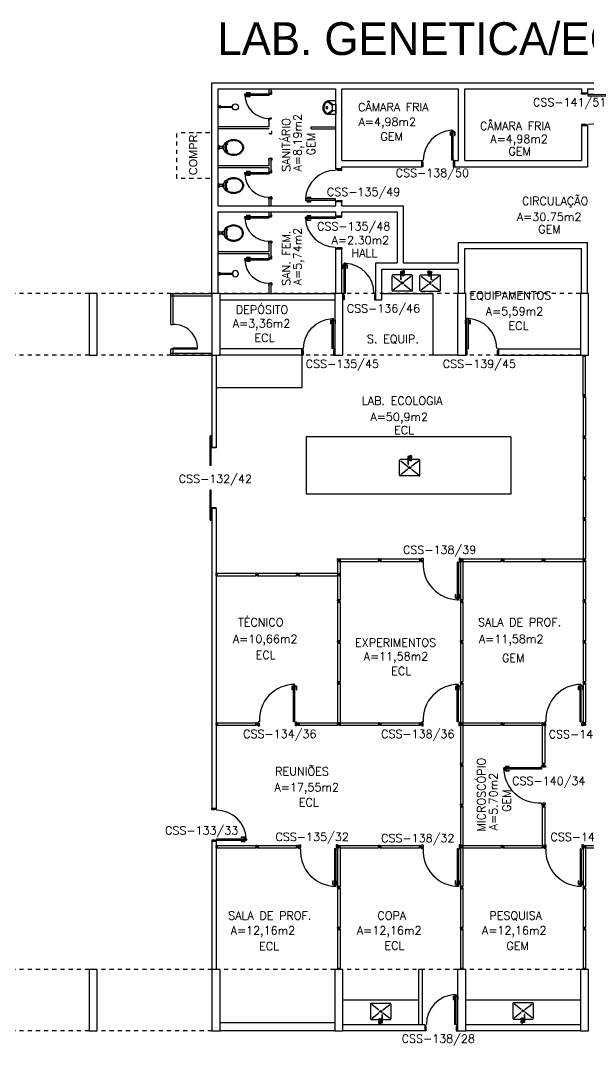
# Model space of a CAD drawing. Extents: x -248 to -11, y 347 to 447.
# Drawn here: x -106.94 to -93.07, y 388.71 to 413.75 of the extents above; entities that cross this region are included whole.
import ezdxf
from ezdxf.enums import TextEntityAlignment as Align

# ---------------------------------------------------------------- set-up
doc = ezdxf.new("R2010")
doc.units = 0
doc.header["$LTSCALE"] = 0.02
doc.header["$MEASUREMENT"] = 0
doc.linetypes.add('HIDDEN2', pattern=[0.1875, 0.125, -0.0625])
doc.layers.get('0').update_dxf_attribs({"linetype": 'CONTINUOUS'})
for name, color, linetype in [('ALV', 2, 'CONTINUOUS'), ('AREA', 2, 'CONTINUOUS'), ('BANC', 2, 'CONTINUOUS'), ('DIV', 2, 'CONTINUOUS'), ('EQUIP', 1, 'CONTINUOUS'), ('ESQ', 1, 'CONTINUOUS'), ('ESTR', 3, 'CONTINUOUS'), ('JANELA', 1, 'CONTINUOUS'), ('MARCO', 2, 'CONTINUOUS'), ('MAÇANETA', 1, 'CONTINUOUS'), ('PORTA', 2, 'CONTINUOUS'), ('PROJ', 1, 'HIDDEN2'), ('TEXT_CENTRO_CUSTO', 1, 'CONTINUOUS'), ('TEXTO', 2, 'CONTINUOUS'), ('TEXTO-ENDEREÇO', 2, 'CONTINUOUS'), ('USO', 2, 'CONTINUOUS')]:
    doc.layers.add(name, color=color, linetype=linetype)
doc.styles.add('UNB-100', font='simplex.shx', dxfattribs={"height": 0.2})
doc.styles.add('UNB-100-1', font='simplex.shx', dxfattribs={"height": 0.2})

# ---------------------------------------------------------------- blocks, each defined once
blk = doc.blocks.new('PDV2E-SSS')
at = {"layer": 'DIV'}
for p, q in [((0.034, 0.925), (0.034, 0.835)), ((0.034, 0.925), (0.074, 0.925)), ((0.044, 0.835), (0.034, 0.835)), ((0.044, 0.915), (0.044, 0.835)), ((0.044, 0.915), (0.074, 0.915)), ((0.076, 0.05), (0.076, 0.965)), ((0.106, 0.965), (0.076, 0.965)), ((0.106, 0.05), (0.106, 0.965)), ((0.148, 0.925), (0.108, 0.925)), ((0.138, 0.915), (0.108, 0.915)), ((0.138, 0.915), (0.138, 0.835)), ((0.138, 0.835), (0.148, 0.835)), ((0.148, 0.925), (0.148, 0.835)), ((0.031, 0.05), (0.031, -0.05)), ((0.051, 0.05), (0.031, 0.05)), ((0.051, 0.02), (0.051, 0.05)), ((0.051, 0.02), (0.061, 0.02)), ((0.061, -0.05), (0.061, 0.02)), ((0.076, 0.05), (0.106, 0.05)), ((0.95, 0.02), (0.94, 0.02)), ((0.94, -0.05), (0.94, 0.02)), ((0.95, 0.02), (0.95, 0.05)), ((0.95, 0.05), (0.97, 0.05)), ((0.97, 0.05), (0.97, 0.035)), ((0.97, 0.035), (0.97, -0.035)), ((0.031, -0.05), (0.061, -0.05)), ((0.97, -0.05), (0.94, -0.05)), ((0.97, -0.035), (0.97, -0.05))]:
    blk.add_line(p, q, dxfattribs=at)
at = {"layer": 'DIV', "color": 1}
blk.add_arc((0.076, 0.1), 0.865, 356.6786, 90, dxfattribs=at)
blk = doc.blocks.new('PILAR-SSS')
for points in [[(0.003, -26.452), (0.003, -27.952), (0.203, -27.952), (0.203, -26.452)], [(0.003, -42.962), (0.003, -44.462), (0.203, -44.462), (0.203, -42.962)]]:
    blk.add_lwpolyline(points, close=True)
blk = doc.blocks.new('DIVMT-SSS')
for p, q in [((-0.03, 0.008), (-0.03, 0.03)), ((-0.006, 0.03), (-0.03, 0.03)), ((-0.03, 0.008), (-0.02, 0.008)), ((-0.02, -0.008), (-0.02, 0.008)), ((-0.006, 0.02), (-0.006, 0.03)), ((0.006, 0.02), (-0.006, 0.02)), ((-0.005, 0), (0.005, 0)), ((0.005, 0), (-0.005, 0)), ((0, 0.005), (0, -0.005)), ((0, -0.005), (0, 0.005)), ((0.006, 0.03), (0.03, 0.03)), ((0.006, 0.02), (0.006, 0.03)), ((0.03, 0.008), (0.02, 0.008)), ((0.02, -0.008), (0.02, 0.008)), ((0.03, 0.008), (0.03, 0.03)), ((-0.03, -0.008), (-0.03, -0.03)), ((-0.03, -0.008), (-0.02, -0.008)), ((-0.03, -0.03), (-0.03, -0.97)), ((-0.03, -0.03), (-0.009, -0.03)), ((0.03, -0.03), (-0.03, -0.03)), ((-0.03, -0.03), (-0.006, -0.03)), ((-0.009, -0.03), (-0.027, -0.03)), ((-0.006, -0.02), (-0.006, -0.03)), ((-0.006, -0.02), (0.006, -0.02)), ((-0.006, -0.02), (-0.006, -0.03)), ((0.006, -0.02), (-0.006, -0.02)), ((0.005, -0.03), (-0.005, -0.03)), ((0.006, -0.02), (0.006, -0.03)), ((0.006, -0.02), (0.006, -0.03)), ((0.03, -0.03), (0.006, -0.03)), ((0.03, -0.008), (0.02, -0.008)), ((0.03, -0.008), (0.03, -0.03)), ((0.03, -0.03), (0.03, -0.97)), ((0.03, -0.97), (-0.03, -0.97)), ((-0.006, -0.98), (-0.006, -0.97)), ((-0.006, -0.98), (0.006, -0.98)), ((0.006, -1.001), (-0.006, -1.001)), ((0.005, -0.97), (-0.005, -0.97)), ((0, -0.994), (0, -1.007)), ((0.006, -0.98), (0.006, -0.97)), ((0, -1.02), (0, -1.021))]:
    blk.add_line(p, q)
blk = doc.blocks.new('DIV-SSS')
for p, q in [((-0.005, 0), (0.005, 0)), ((0, 0.005), (0, -0.005)), ((-0.03, -0.03), (-0.03, -0.97)), ((0.03, -0.03), (-0.03, -0.03)), ((-0.03, -0.03), (-0.009, -0.03)), ((-0.009, -0.03), (-0.027, -0.03)), ((-0.006, -0.02), (0.006, -0.02)), ((-0.006, -0.02), (-0.006, -0.03)), ((-0.005, -0.022), (0.005, -0.022)), ((-0.005, -0.022), (-0.005, -0.029)), ((0.005, -0.029), (-0.005, -0.029)), ((0.005, -0.03), (-0.005, -0.03)), ((0.005, -0.022), (0.005, -0.029)), ((0.006, -0.02), (0.006, -0.03)), ((0.03, -0.03), (0.03, -0.97)), ((0.03, -0.97), (-0.03, -0.97)), ((0.007, -0.999), (-0.007, -0.999)), ((-0.006, -0.98), (-0.006, -0.97)), ((-0.006, -0.98), (0.006, -0.98)), ((0.005, -0.97), (-0.005, -0.97)), ((0, -0.991), (0, -1.006)), ((0.006, -0.98), (0.006, -0.97))]:
    blk.add_line(p, q)
blk = doc.blocks.new('PD80-SSS')
at = {"color": 1}
for p, q in [((-0.777, 0.01), (-0.777, -0.03)), ((-0.777, 0.01), (-0.687, 0.01)), ((-0.687, 0), (-0.687, 0.01)), ((-0.777, -0.105), (-0.777, -0.065)), ((-0.777, -0.105), (-0.687, -0.105)), ((-0.767, 0), (-0.767, -0.03)), ((-0.767, 0), (-0.687, 0)), ((-0.767, -0.095), (-0.767, -0.065)), ((-0.767, -0.095), (-0.687, -0.095)), ((-0.687, -0.095), (-0.687, -0.105))]:
    blk.add_line(p, q, dxfattribs=at)
at = {"color": 2}
for p, q in [((-0.075, 0), (0.075, 0)), ((0.075, -0.03), (0.075, 0)), ((-0.817, -0.065), (-0.817, -0.03)), ((-0.085, -0.03), (-0.817, -0.03)), ((-0.085, -0.065), (-0.817, -0.065)), ((-0.085, -0.03), (-0.085, -0.065)), ((-0.075, 0), (-0.075, -0.02)), ((-0.075, -0.02), (-0.04, -0.02)), ((-0.04, -0.03), (-0.04, -0.02)), ((-0.04, -0.03), (0.075, -0.03)), ((-0.075, -0.781), (-0.04, -0.781)), ((-0.075, -0.801), (-0.075, -0.781)), ((-0.075, -0.801), (0.075, -0.801)), ((-0.075, -0.802), (0.075, -0.802)), ((-0.04, -0.771), (0.075, -0.771)), ((-0.04, -0.771), (-0.04, -0.781)), ((0.075, -0.771), (0.075, -0.801))]:
    blk.add_line(p, q, dxfattribs=at)
at = {"color": 1}
blk.add_arc((-0.085, -0.03), 0.731, 182.6571, 270, dxfattribs=at)
blk = doc.blocks.new('INOXA1-P-SSS')
for p, q in [((0.043, 0.008), (0.043, -0.022)), ((0.062, 0.04), (0.071, 0.04)), ((0.131, 0.048), (0.076, 0.043)), ((0.131, -0.002), (0.076, 0.003)), ((0.12, 0.23), (0.12, 0.047)), ((0.22, 0.25), (0.14, 0.25)), ((0.15, 0.22), (0.287, 0.043)), ((0.5, 0.25), (0.22, 0.25)), ((0.353, 0.043), (0.49, 0.22)), ((0.52, 0.23), (0.52, -0.23)), ((0.22, -0.027), (0.054, -0.027)), ((0.22, -0.037), (0.054, -0.037)), ((0.063, -0.003), (0.063, -0.021)), ((0.12, -0.001), (0.12, -0.027)), ((0.12, -0.037), (0.12, -0.23)), ((0.22, -0.25), (0.14, -0.25)), ((0.15, -0.22), (0.287, -0.043)), ((0.231, -0.027), (0.22, -0.027)), ((0.231, -0.037), (0.22, -0.037)), ((0.5, -0.25), (0.22, -0.25)), ((0.353, -0.043), (0.49, -0.22))]:
    blk.add_line(p, q)
blk.add_lwpolyline([(0.076, 0.003), (0.072, 0.004), (0.069, 0.009), (0.067, 0.015), (0.066, 0.023), (0.067, 0.031), (0.069, 0.037), (0.072, 0.042), (0.076, 0.043)])
blk.add_lwpolyline([(0.131, 0.048), (0.137, 0.046), (0.143, 0.041), (0.147, 0.033), (0.148, 0.023), (0.147, 0.013), (0.143, 0.006), (0.137, 0), (0.131, -0.002), (0.125, 0), (0.119, 0.006), (0.115, 0.013), (0.114, 0.023), (0.115, 0.033), (0.119, 0.041), (0.125, 0.046)], close=True)
for radius in [0.0266, 0.0163]:
    blk.add_circle((0.32, 0), radius)
for centre, radius, start, end in [((0.054, 0.023), 0.0349, 36.1705, 252.2568), ((0.054, 0.023), 0.0189, 62.7367, 235.7375), ((0.073, -0.003), 0.01, 102.8285, 180), ((0.054, 0.023), 0.0349, 285.5373, 323.9987), ((0.14, 0.23), 0.02, 90, 180), ((0.5, 0.23), 0.02, 360, 90), ((0.054, -0.032), 0.0145, 20.161, 339.839), ((0.054, -0.032), 0.005, 90.0037, 269.9963), ((0.14, -0.23), 0.02, 180, 270), ((0.231, -0.032), 0.00738, 222.6559, 137.3441), ((0.231, -0.032), 0.005, 269.9935, 90.0065), ((0.5, -0.23), 0.02, 270, 360)]:
    blk.add_arc(centre, radius, start, end)
blk = doc.blocks.new('MTINI-SSS')
for p, q in [((-0.03, 0.008), (-0.03, 0.028)), ((-0.03, 0.028), (-0.008, 0.028)), ((-0.03, 0.008), (-0.02, 0.008)), ((-0.02, 0), (-0.02, 0.008)), ((-0.001, 0), (-0.02, 0)), ((-0.008, 0.019), (-0.008, 0.028)), ((0.008, 0.019), (-0.008, 0.019)), ((0.005, 0), (-0.005, 0)), ((0.02, 0), (-0.001, 0)), ((0, -0.005), (0, 0.005)), ((0.008, 0.019), (0.008, 0.028)), ((0.03, 0.028), (0.008, 0.028)), ((0.03, 0.008), (0.02, 0.008)), ((0.02, 0), (0.02, 0.008)), ((0.03, 0.008), (0.03, 0.028))]:
    blk.add_line(p, q)
blk = doc.blocks.new('MTT-SSS')
for p, q in [((-0.008, 0.03), (-0.03, 0.03)), ((-0.03, 0.03), (-0.03, 0.006)), ((-0.0185, 0.006), (-0.03, 0.006)), ((-0.0185, -0.006), (-0.0185, 0.006)), ((-0.008, 0.03), (-0.008, 0.02)), ((-0.008, 0.02), (0.008, 0.02)), ((-0.0051, 0), (0.0051, 0)), ((0, -0.0051), (0, 0.0051)), ((0.008, 0.03), (0.03, 0.03)), ((0.008, 0.03), (0.008, 0.02)), ((0.0205, -0.006), (0.0205, 0.006)), ((0.0205, 0.006), (0.03, 0.006)), ((0.03, 0.006), (0.03, 0.03)), ((-0.03, -0.03), (-0.03, -0.006)), ((-0.0185, -0.006), (-0.03, -0.006)), ((-0.008, -0.03), (-0.03, -0.03)), ((-0.008, -0.02), (0.008, -0.02)), ((-0.008, -0.03), (-0.008, -0.02)), ((0.008, -0.03), (0.008, -0.02)), ((0.008, -0.03), (0.03, -0.03)), ((0.0205, -0.006), (0.03, -0.006)), ((0.03, -0.006), (0.03, -0.03))]:
    blk.add_line(p, q)
blk = doc.blocks.new('PE80-SSS')
for p, q in [((0.075, 0), (-0.075, 0)), ((-0.075, -0.03), (-0.075, 0)), ((0.075, 0), (0.075, -0.02)), ((0.777, 0.01), (0.687, 0.01)), ((0.687, 0), (0.687, 0.01)), ((0.777, 0.01), (0.777, -0.03)), ((0.04, -0.03), (-0.075, -0.03)), ((0.075, -0.02), (0.04, -0.02)), ((0.04, -0.03), (0.04, -0.02)), ((0.085, -0.03), (0.817, -0.03)), ((0.085, -0.03), (0.085, -0.065)), ((0.085, -0.065), (0.817, -0.065)), ((0.767, 0), (0.687, 0)), ((0.767, -0.095), (0.687, -0.095)), ((0.687, -0.095), (0.687, -0.105)), ((0.777, -0.105), (0.687, -0.105)), ((0.767, 0), (0.767, -0.03)), ((0.767, -0.095), (0.767, -0.065)), ((0.777, -0.105), (0.777, -0.065)), ((0.817, -0.065), (0.817, -0.03)), ((0.04, -0.771), (-0.075, -0.771)), ((-0.075, -0.771), (-0.075, -0.801)), ((0.075, -0.801), (-0.075, -0.801)), ((0.075, -0.802), (-0.075, -0.802)), ((0.04, -0.771), (0.04, -0.781)), ((0.075, -0.781), (0.04, -0.781)), ((0.075, -0.801), (0.075, -0.781))]:
    blk.add_line(p, q)
blk.add_arc((0.085, -0.03), 0.731, 270, 357.3429)
blk = doc.blocks.new('DIVINI-SSS')
for p, q in [((-0.02, 0), (-0.02, -0.008)), ((-0.02, 0), (0.001, 0)), ((-0.005, 0), (0.005, 0)), ((0, 0.005), (0, -0.005)), ((0.001, 0), (0.02, 0)), ((-0.03, -0.008), (-0.02, -0.008)), ((-0.03, -0.008), (-0.03, -0.028)), ((-0.03, -0.028), (-0.008, -0.028)), ((-0.03, -0.03), (0.03, -0.03)), ((-0.03, -0.975), (-0.03, -0.03)), ((-0.009, -0.03), (-0.027, -0.03)), ((-0.008, -0.019), (0.008, -0.019)), ((-0.008, -0.019), (-0.008, -0.028)), ((-0.006, -0.021), (-0.006, -0.03)), ((0.006, -0.021), (-0.006, -0.021)), ((-0.006, -0.023), (-0.006, -0.027)), ((-0.004, -0.021), (0.004, -0.021)), ((0.006, -0.021), (0.006, -0.03)), ((0.006, -0.023), (0.006, -0.027)), ((0.008, -0.019), (0.008, -0.028)), ((0.03, -0.028), (0.008, -0.028)), ((0.009, -0.03), (0.027, -0.03)), ((0.02, 0), (0.02, -0.008)), ((0.03, -0.008), (0.02, -0.008)), ((0.03, -0.008), (0.03, -0.028)), ((0.03, -0.975), (0.03, -0.03)), ((-0.03, -0.975), (0.03, -0.975)), ((-0.009, -0.975), (-0.027, -0.975)), ((-0.006, -0.985), (-0.006, -0.975)), ((0.006, -0.985), (-0.006, -0.985)), ((0, -0.985), (0, -0.988)), ((0.006, -0.985), (0.006, -0.975)), ((0.03, -0.975), (0.009, -0.975)), ((0.009, -0.975), (0.027, -0.975)), ((0.006, -1.01), (-0.006, -1.01)), ((0, -1.003), (0, -1.018))]:
    blk.add_line(p, q)
blk = doc.blocks.new('PDV2D-SSS')
for p, q in [((-0.148, 0.925), (-0.108, 0.925)), ((-0.148, 0.925), (-0.148, 0.835)), ((-0.138, 0.835), (-0.148, 0.835)), ((-0.138, 0.915), (-0.108, 0.915)), ((-0.138, 0.915), (-0.138, 0.835)), ((-0.106, 0.965), (-0.076, 0.965)), ((-0.106, 0.05), (-0.106, 0.965)), ((-0.076, 0.05), (-0.076, 0.965)), ((-0.034, 0.925), (-0.074, 0.925)), ((-0.044, 0.915), (-0.074, 0.915)), ((-0.044, 0.915), (-0.044, 0.835)), ((-0.044, 0.835), (-0.034, 0.835)), ((-0.034, 0.925), (-0.034, 0.835)), ((-0.95, 0.05), (-0.97, 0.05)), ((-0.97, 0.05), (-0.97, 0.035)), ((-0.97, 0.035), (-0.97, -0.035)), ((-0.95, 0.02), (-0.95, 0.05)), ((-0.95, 0.02), (-0.94, 0.02)), ((-0.94, -0.05), (-0.94, 0.02)), ((-0.076, 0.05), (-0.106, 0.05)), ((-0.051, 0.02), (-0.061, 0.02)), ((-0.061, -0.05), (-0.061, 0.02)), ((-0.051, 0.05), (-0.031, 0.05)), ((-0.051, 0.02), (-0.051, 0.05)), ((-0.031, 0.05), (-0.031, -0.05)), ((-0.97, -0.035), (-0.97, -0.05)), ((-0.97, -0.05), (-0.94, -0.05)), ((-0.031, -0.05), (-0.061, -0.05))]:
    blk.add_line(p, q)
at = {"color": 1}
blk.add_arc((-0.076, 0.1), 0.865, 90, 183.3214, dxfattribs=at)
blk = doc.blocks.new('DOOR60-SSS')
at = {"layer": 'MAÇANETA'}
for p, q in [((-0.015, -0.465), (-0.01, -0.465)), ((-0.015, -0.555), (-0.015, -0.465)), ((-0.01, -0.555), (-0.01, -0.465)), ((0.08, -0.465), (0.075, -0.465)), ((0.075, -0.555), (0.075, -0.465)), ((0.08, -0.555), (0.08, -0.465)), ((-0.015, -0.555), (0.012, -0.555)), ((-0.01, -0.535), (0.012, -0.535)), ((0.012, -0.563), (0.012, -0.528)), ((0.012, -0.528), (0.015, -0.528)), ((0.012, -0.563), (0.015, -0.563)), ((0.053, -0.528), (0.05, -0.528)), ((0.053, -0.563), (0.05, -0.563)), ((0.053, -0.563), (0.053, -0.528)), ((0.075, -0.535), (0.053, -0.535)), ((0.08, -0.555), (0.053, -0.555))]:
    blk.add_line(p, q, dxfattribs=at)
at = {"layer": 'PORTA'}
for p, q in [((0.015, -0.6), (0.015, 0)), ((0.015, 0), (0.05, 0)), ((0.05, -0.6), (0.05, 0)), ((0.05, -0.6), (0.015, -0.6))]:
    blk.add_line(p, q, dxfattribs=at)
at = {"layer": 'PORTA', "color": 1}
blk.add_arc((0.02, 0), 0.6, 272.866, 0, dxfattribs=at)
blk = doc.blocks.new('VDC-P-SSS')
for p, q in [((-0.127, 0.192), (0.127, 0.192)), ((-0.109, 0.202), (0.109, 0.202)), ((-0.068, 0.152), (0.068, 0.152)), ((-0.05, 0.152), (-0.03, 0.11)), ((-0.05, 0.015), (-0.05, 0)), ((-0.05, 0), (0.05, 0)), ((0.045, 0.02), (-0.045, 0.02)), ((-0.04, 0.025), (-0.04, 0.02)), ((0.035, 0.03), (-0.035, 0.03)), ((-0.03, 0.152), (-0.03, 0.11)), ((0.03, 0.11), (-0.03, 0.11)), ((0.03, 0.1), (-0.03, 0.1)), ((-0.025, 0.1), (-0.025, 0.03)), ((0.025, 0.1), (0.025, 0.03)), ((0.03, 0.152), (0.03, 0.11)), ((0.05, 0.152), (0.03, 0.11)), ((0.04, 0.025), (0.04, 0.02)), ((0.05, 0.015), (0.05, 0))]:
    blk.add_line(p, q)
for points in [[(0.16, 0.244, 0.050424), (0.18, 0.288, 0.082137), (0.195, 0.381, 0.082137), (0.18, 0.474, 0.090148), (0.138, 0.549, 0.104406), (0.073, 0.601, 0.117345), (0, 0.619, 0.117345), (-0.073, 0.601, 0.104406), (-0.138, 0.549, 0.090148), (-0.18, 0.474, 0.082137), (-0.195, 0.381, 0.082137)], [(0.142, 0.254, 0.050424), (0.161, 0.295, 0.082137), (0.175, 0.381, 0.082137), (0.161, 0.468, 0.090148), (0.122, 0.536, 0.104406), (0.064, 0.583, 0.117345), (0, 0.599, 0.117345), (-0.064, 0.583, 0.104406), (-0.122, 0.536, 0.090148), (-0.161, 0.468, 0.082137), (-0.175, 0.381, 0.082137)], [(-0.195, 0.381, 0.082137), (-0.18, 0.288, 0.050424), (-0.16, 0.244, 0.104406)], [(-0.175, 0.381, 0.082137), (-0.161, 0.295, 0.050424), (-0.142, 0.254, 0.050424)]]:
    blk.add_lwpolyline(points, format="xyb")
for centre in [(-0.083, 0.226), (0.083, 0.226)]:
    blk.add_circle(centre, 0.0101)
for centre, radius, start, end in [((0.08, 0.36), 0.246, 205.6863, 219.7706), ((-0.08, 0.36), 0.246, 320.2294, 334.3137), ((0.08, 0.36), 0.266, 205.6863, 226.7558), ((-0.068, 0.202), 0.05, 226.7558, 270), ((-0.045, 0.015), 0.005, 90, 180), ((-0.035, 0.025), 0.005, 90, 180), ((-0.03, 0.105), 0.005, 90, 270), ((0.03, 0.105), 0.005, 270, 90), ((0.035, 0.025), 0.005, 0, 90), ((0.045, 0.015), 0.005, 360, 90), ((0.068, 0.202), 0.05, 270, 313.2442), ((-0.08, 0.36), 0.266, 313.2442, 334.3137)]:
    blk.add_arc(centre, radius, start, end)
blk = doc.blocks.new('CHUV-P-SSS')
for p, q in [((-0.06, 0.01), (-0.351, 0.01)), ((-0.06, -0.02), (-0.06, 0.02)), ((-0.02, 0.015), (-0.06, 0.015)), ((-0.02, 0.005), (-0.06, 0.005)), ((-0.055, 0.025), (0, 0.025)), ((-0.02, 0.025), (-0.02, -0.025)), ((0, 0.025), (0, -0.025)), ((-0.06, -0.01), (-0.351, -0.01)), ((-0.02, -0.005), (-0.06, -0.005)), ((-0.02, -0.015), (-0.06, -0.015)), ((-0.02, -0.025), (-0.055, -0.025)), ((0, -0.025), (-0.02, -0.025))]:
    blk.add_line(p, q)
blk.add_circle((-0.425, 0), 0.075)
for centre, start, end in [((-0.055, 0.02), 90, 180), ((-0.055, -0.02), 180, 270)]:
    blk.add_arc(centre, 0.005, start, end)
blk = doc.blocks.new('COMP-SSS')
at = {"layer": 'PROJ'}
for p, q in [((0.804, 1.112), (0, 1.112)), ((0, 0), (0, 1.112)), ((0.805, 0), (0, 0))]:
    blk.add_line(p, q, dxfattribs=at)
at = {"layer": 'USO'}
blk.add_text('COMPR.', height=0.2, rotation=90, dxfattribs=at).set_placement((0.501, 0.077))
blk = doc.blocks.new('MICTR-P-SSS')
for p, q in [((0, 0.08), (0, 0.155)), ((0, 0.08), (0, -0.08)), ((0.081, 0.08), (0, 0.08)), ((0.01, 0.165), (0.205, 0.165)), ((0.168, 0.129), (0.08, 0.046)), ((0.08, -0.076), (0.08, 0.076)), ((0.151, 0.147), (0.083, 0.083)), ((0, -0.08), (0, -0.155)), ((0, -0.08), (0.081, -0.08)), ((0.01, -0.165), (0.205, -0.165)), ((0.168, -0.129), (0.08, -0.046)), ((0.151, -0.147), (0.083, -0.083))]:
    blk.add_line(p, q)
for radius in [0.025, 0.015]:
    blk.add_circle((0.22, 0), radius)
for centre, radius, start, end in [((0.01, 0.155), 0.01, 90, 180), ((0.09, 0.076), 0.01, 133.3634, 180), ((0.197, 0.098), 0.0675, 49.5319, 133.3634), ((0.197, 0.098), 0.0425, 49.5319, 133.3634), ((0.114, 0), 0.171, 357.4005, 49.5319), ((0.114, 0), 0.196, 358.2793, 49.5319), ((0.01, -0.155), 0.01, 180, 270), ((0.09, -0.076), 0.01, 180, 226.6366), ((0.197, -0.098), 0.0675, 226.6366, 310.4681), ((0.197, -0.098), 0.0425, 226.6366, 310.4681), ((0.114, 0), 0.171, 310.4681, 357.3509), ((0.114, 0), 0.196, 310.4681, 357.7012)]:
    blk.add_arc(centre, radius, start, end)

msp = doc.modelspace()

# ---------------------------------------------------------------- linework, layer by layer
at = {"color": 1}
msp.add_arc((-103.201, 405.742), 0.585, 358.5312, 91.4688, dxfattribs=at)
at = {"layer": 'ALV'}
for p, q in [((-102.266, 412.226), (-92.27, 412.226)), ((-102.266, 407.077), (-102.266, 412.226)), ((-102.116, 409.226), (-102.116, 412.076)), ((-102.116, 412.076), (-99.241, 412.076)), ((-99.241, 410.128), (-99.241, 412.076)), ((-99.091, 412.076), (-96.241, 412.076)), ((-99.091, 410.327), (-99.091, 412.076)), ((-96.241, 410.327), (-96.241, 412.076)), ((-96.091, 412.076), (-93.241, 412.076)), ((-96.091, 410.327), (-96.091, 412.076)), ((-93.241, 412.076), (-93.241, 411.976)), ((-93.091, 411.976), (-93.241, 411.976)), ((-93.091, 412.076), (-93.091, 411.976)), ((-93.091, 412.076), (-92.269, 412.076)), ((-93.091, 411.175), (-93.241, 411.175)), ((-93.241, 411.175), (-93.241, 410.327)), ((-93.091, 411.175), (-93.091, 410.177)), ((-99.091, 410.128), (-99.241, 410.128)), ((-99.091, 410.327), (-97.143, 410.327)), ((-99.091, 410.177), (-97.143, 410.177)), ((-99.091, 410.128), (-99.091, 410.177)), ((-97.143, 410.327), (-97.143, 410.177)), ((-96.341, 410.327), (-96.241, 410.327)), ((-96.341, 410.327), (-96.341, 410.177)), ((-96.341, 410.177), (-93.091, 410.177)), ((-96.341, 410.177), (-96.241, 410.177)), ((-96.091, 410.327), (-93.241, 410.327)), ((-102.116, 409.226), (-99.241, 409.226)), ((-99.091, 409.326), (-99.241, 409.326)), ((-99.241, 409.226), (-99.241, 409.326)), ((-99.091, 409.226), (-99.091, 409.326)), ((-99.091, 409.226), (-97.591, 409.226)), ((-97.591, 409.226), (-97.591, 407.827)), ((-102.116, 407.077), (-102.116, 409.076)), ((-102.116, 409.076), (-99.241, 409.076)), ((-99.241, 408.976), (-99.241, 409.076)), ((-99.241, 408.976), (-99.091, 408.976)), ((-99.091, 409.076), (-97.741, 409.076)), ((-99.091, 408.976), (-99.091, 409.076)), ((-97.741, 409.076), (-97.741, 407.827)), ((-99.241, 407.077), (-99.241, 408.175)), ((-99.241, 408.175), (-99.091, 408.175)), ((-99.091, 407.077), (-99.091, 408.175)), ((-96.241, 408.327), (-93.091, 408.327)), ((-96.241, 407.827), (-96.241, 408.327)), ((-96.091, 407.077), (-96.091, 408.177)), ((-96.091, 408.177), (-93.241, 408.177)), ((-93.241, 407.077), (-93.241, 408.177)), ((-93.091, 407.077), (-93.091, 408.327)), ((-98.264, 406.927), (-98.264, 407.827)), ((-98.264, 407.827), (-97.741, 407.827)), ((-98.114, 406.927), (-98.114, 407.677)), ((-98.114, 407.677), (-96.241, 407.677)), ((-97.591, 407.827), (-96.241, 407.827)), ((-96.241, 407.077), (-96.241, 407.677)), ((-103.266, 407.077), (-102.266, 407.077)), ((-103.266, 406.327), (-103.266, 407.077)), ((-103.266, 407.027), (-102.266, 407.027)), ((-103.216, 406.327), (-103.216, 407.077)), ((-102.066, 407.077), (-99.241, 407.077)), ((-102.066, 406.927), (-99.266, 406.927)), ((-98.264, 406.927), (-98.264, 407.077)), ((-98.264, 406.927), (-98.114, 406.927)), ((-103.266, 406.327), (-103.216, 406.327)), ((-103.266, 405.577), (-103.266, 405.727)), ((-103.266, 405.727), (-102.616, 405.727)), ((-103.266, 405.627), (-102.266, 405.627)), ((-103.216, 405.577), (-103.216, 405.757)), ((-103.216, 405.757), (-102.616, 405.757)), ((-102.616, 405.727), (-102.616, 405.757)), ((-100.07, 405.727), (-102.066, 405.727)), ((-100.07, 405.577), (-100.07, 405.727)), ((-95.263, 405.727), (-93.266, 405.727)), ((-95.263, 405.577), (-95.263, 405.727)), ((-103.266, 405.577), (-102.266, 405.577)), ((-100.07, 405.577), (-102.066, 405.577)), ((-95.263, 405.577), (-93.266, 405.577)), ((-97.218, 390.567), (-97.218, 389.217)), ((-97.118, 390.567), (-97.218, 390.567)), ((-97.118, 389.217), (-97.118, 390.567)), ((-99.266, 389.267), (-102.066, 389.267)), ((-97.068, 389.217), (-99.066, 389.217)), ((-97.068, 389.217), (-97.068, 389.067)), ((-93.266, 389.217), (-96.066, 389.217)), ((-99.266, 389.067), (-102.066, 389.067)), ((-97.068, 389.067), (-99.066, 389.067)), ((-93.266, 389.067), (-96.066, 389.067))]:
    msp.add_line(p, q, dxfattribs=at)
at = {"layer": 'BANC'}
for p, q in [((-98.114, 407.077), (-96.866, 407.077)), ((-96.866, 407.077), (-96.866, 405.577)), ((-100.07, 405.577), (-100.07, 404.777)), ((-96.266, 405.577), (-96.866, 405.577)), ((-100.07, 404.777), (-102.166, 404.777)), ((-94.966, 403.577), (-99.966, 403.577)), ((-99.966, 403.577), (-99.966, 402.177)), ((-94.966, 403.577), (-94.966, 402.177)), ((-94.966, 402.177), (-99.966, 402.177)), ((-97.218, 389.817), (-99.066, 389.817)), ((-93.266, 389.817), (-96.066, 389.817))]:
    msp.add_line(p, q, dxfattribs=at)
at = {"layer": 'DIV'}
for p, q in [((-100.866, 411.976), (-100.866, 412.076)), ((-100.866, 411.976), (-100.816, 411.976)), ((-100.816, 411.976), (-100.816, 412.076)), ((-100.866, 411.151), (-102.116, 411.151)), ((-100.866, 411.346), (-100.816, 411.346)), ((-100.866, 411.151), (-100.866, 411.346)), ((-99.841, 411.151), (-99.241, 411.151)), ((-99.841, 411.101), (-99.841, 411.151)), ((-100.866, 411.101), (-102.116, 411.101)), ((-99.841, 411.101), (-99.241, 411.101)), ((-100.866, 410.201), (-100.866, 410.371)), ((-100.816, 410.051), (-100.816, 410.371)), ((-100.866, 410.201), (-102.116, 410.201)), ((-100.866, 410.151), (-102.116, 410.151)), ((-100.866, 410.051), (-100.866, 410.151)), ((-100.866, 410.051), (-100.816, 410.051)), ((-100.866, 409.226), (-100.866, 409.421)), ((-100.866, 409.421), (-100.816, 409.421)), ((-100.816, 409.226), (-100.816, 409.421)), ((-100.866, 408.976), (-100.866, 409.076)), ((-100.866, 408.976), (-100.816, 408.976)), ((-100.816, 408.976), (-100.816, 409.076)), ((-100.866, 408.102), (-102.116, 408.102)), ((-100.866, 408.346), (-100.816, 408.346)), ((-100.866, 408.102), (-100.866, 408.346)), ((-100.816, 407.952), (-100.816, 408.346)), ((-100.866, 408.052), (-102.116, 408.052)), ((-100.866, 407.952), (-100.866, 408.052)), ((-100.866, 407.952), (-100.816, 407.952)), ((-100.866, 407.322), (-100.816, 407.322)), ((-100.866, 407.077), (-100.866, 407.322)), ((-100.816, 407.077), (-100.816, 407.322)), ((-102.144, 400.247), (-102.166, 400.247)), ((-102.166, 400.187), (-102.166, 400.247)), ((-102.144, 400.187), (-102.166, 400.187)), ((-102.144, 400.247), (-102.144, 400.237)), ((-102.144, 400.237), (-102.136, 400.237)), ((-102.144, 400.187), (-102.144, 400.197)), ((-102.144, 400.197), (-102.136, 400.197))]:
    msp.add_line(p, q, dxfattribs=at)
at = {"layer": 'ESQ'}
for p, q in [((-102.266, 405.577), (-102.266, 403.327)), ((-102.166, 405.577), (-102.166, 403.327)), ((-102.266, 403.327), (-102.166, 403.327)), ((-102.266, 401.827), (-102.266, 394.498)), ((-102.166, 401.827), (-102.266, 401.827)), ((-102.166, 401.827), (-102.166, 394.478)), ((-102.166, 394.499), (-102.266, 394.499)), ((-102.166, 394.498), (-102.266, 394.498)), ((-102.266, 394.468), (-102.266, 394.498)), ((-102.201, 394.468), (-102.266, 394.468)), ((-102.166, 394.478), (-102.201, 394.478)), ((-102.201, 394.468), (-102.201, 394.478)), ((-102.166, 394.498), (-102.166, 394.478)), ((-102.201, 393.727), (-102.266, 393.727)), ((-102.266, 393.727), (-102.266, 393.697)), ((-102.266, 393.697), (-102.266, 390.567)), ((-102.166, 393.697), (-102.266, 393.697)), ((-102.201, 393.727), (-102.201, 393.717)), ((-102.166, 393.717), (-102.201, 393.717)), ((-102.166, 393.697), (-102.166, 393.717)), ((-102.166, 393.697), (-102.166, 390.567)), ((-102.156, 393.762), (-101.425, 393.762)), ((-102.156, 393.727), (-102.156, 393.762)), ((-102.156, 393.727), (-101.425, 393.727)), ((-101.555, 393.792), (-101.555, 393.802)), ((-101.465, 393.802), (-101.555, 393.802)), ((-101.475, 393.792), (-101.555, 393.792)), ((-101.555, 393.698), (-101.555, 393.688)), ((-101.475, 393.698), (-101.555, 393.698)), ((-101.465, 393.688), (-101.555, 393.688)), ((-101.475, 393.792), (-101.475, 393.762)), ((-101.475, 393.698), (-101.475, 393.727)), ((-101.465, 393.802), (-101.465, 393.762)), ((-101.465, 393.688), (-101.465, 393.727)), ((-101.425, 393.762), (-101.425, 393.727))]:
    msp.add_line(p, q, dxfattribs=at)
msp.add_arc((-102.156, 393.728), 0.731, 2.7159, 90, dxfattribs=at)
at = {"layer": 'JANELA', "color": 2}
for p, q in [((-102.287, 403.607), (-102.307, 403.607)), ((-102.307, 402.877), (-102.307, 403.607)), ((-102.287, 402.877), (-102.287, 403.607)), ((-102.266, 403.307), (-102.266, 403.327)), ((-102.166, 403.307), (-102.266, 403.307)), ((-102.166, 403.327), (-102.166, 403.307)), ((-102.287, 402.877), (-102.307, 402.877)), ((-102.307, 401.547), (-102.307, 402.277)), ((-102.287, 402.277), (-102.307, 402.277)), ((-102.287, 401.547), (-102.287, 402.277)), ((-102.266, 401.847), (-102.266, 401.827)), ((-102.166, 401.847), (-102.266, 401.847)), ((-102.166, 401.827), (-102.166, 401.847)), ((-102.307, 401.547), (-102.287, 401.547))]:
    msp.add_line(p, q, dxfattribs=at)
at = {"layer": 'MARCO'}
for p, q in [((-100.876, 412.021), (-100.876, 411.971)), ((-100.866, 412.021), (-100.876, 412.021)), ((-100.876, 411.971), (-100.866, 411.971)), ((-100.866, 411.976), (-100.866, 411.971)), ((-100.866, 411.971), (-100.866, 411.961)), ((-100.866, 411.961), (-100.831, 411.961)), ((-100.831, 411.961), (-100.831, 411.951)), ((-100.831, 411.951), (-100.816, 411.951)), ((-100.806, 412.011), (-100.816, 412.011)), ((-100.816, 411.976), (-100.816, 411.961)), ((-100.816, 411.961), (-100.806, 411.961)), ((-100.816, 411.951), (-100.816, 411.961)), ((-100.806, 411.961), (-100.806, 412.011)), ((-100.866, 411.361), (-100.831, 411.361)), ((-100.866, 411.351), (-100.866, 411.361)), ((-100.831, 411.371), (-100.816, 411.371)), ((-100.831, 411.361), (-100.831, 411.371)), ((-100.816, 411.371), (-100.816, 411.361)), ((-100.816, 411.361), (-100.806, 411.361)), ((-100.876, 411.351), (-100.866, 411.351)), ((-100.876, 411.301), (-100.876, 411.351)), ((-100.866, 411.301), (-100.876, 411.301)), ((-100.876, 410.996), (-100.866, 410.996)), ((-100.866, 411.001), (-100.866, 410.996)), ((-100.866, 410.996), (-100.866, 410.986)), ((-100.866, 410.986), (-100.831, 410.986)), ((-100.831, 410.986), (-100.831, 410.976)), ((-100.831, 410.976), (-100.816, 410.976)), ((-100.806, 411.036), (-100.816, 411.036)), ((-100.816, 411.001), (-100.816, 410.986)), ((-100.816, 410.986), (-100.806, 410.986)), ((-100.816, 410.976), (-100.816, 410.986)), ((-100.806, 410.986), (-100.806, 411.036)), ((-100.876, 410.376), (-100.866, 410.376)), ((-100.876, 410.326), (-100.876, 410.376)), ((-100.866, 410.386), (-100.831, 410.386)), ((-100.866, 410.376), (-100.866, 410.386)), ((-100.866, 410.371), (-100.866, 410.376)), ((-100.831, 410.396), (-100.816, 410.396)), ((-100.831, 410.386), (-100.831, 410.396)), ((-100.816, 410.396), (-100.816, 410.386)), ((-100.816, 410.371), (-100.816, 410.386)), ((-100.816, 410.386), (-100.806, 410.386)), ((-100.806, 410.386), (-100.806, 410.336)), ((-100.866, 410.326), (-100.876, 410.326)), ((-100.806, 410.336), (-100.816, 410.336)), ((-100.876, 410.096), (-100.876, 410.046)), ((-100.866, 410.096), (-100.876, 410.096)), ((-100.876, 410.046), (-100.866, 410.046)), ((-100.866, 410.051), (-100.866, 410.046)), ((-100.866, 410.046), (-100.866, 410.036)), ((-100.866, 410.036), (-100.831, 410.036)), ((-100.831, 410.036), (-100.831, 410.026)), ((-100.831, 410.026), (-100.816, 410.026)), ((-100.806, 410.086), (-100.816, 410.086)), ((-100.816, 410.051), (-100.816, 410.036)), ((-100.816, 410.036), (-100.806, 410.036)), ((-100.816, 410.026), (-100.816, 410.036)), ((-100.806, 410.036), (-100.806, 410.086)), ((-100.876, 409.426), (-100.866, 409.426)), ((-100.876, 409.376), (-100.876, 409.426)), ((-100.866, 409.376), (-100.876, 409.376)), ((-100.866, 409.436), (-100.831, 409.436)), ((-100.866, 409.426), (-100.866, 409.436)), ((-100.866, 409.421), (-100.866, 409.426)), ((-100.831, 409.446), (-100.816, 409.446)), ((-100.831, 409.436), (-100.831, 409.446)), ((-100.816, 409.446), (-100.816, 409.436)), ((-100.816, 409.421), (-100.816, 409.436)), ((-100.816, 409.436), (-100.806, 409.436)), ((-100.806, 409.386), (-100.816, 409.386)), ((-100.806, 409.436), (-100.806, 409.386)), ((-100.876, 409.021), (-100.876, 408.971)), ((-100.866, 409.021), (-100.876, 409.021)), ((-100.876, 408.971), (-100.866, 408.971)), ((-100.866, 408.976), (-100.866, 408.971)), ((-100.866, 408.971), (-100.866, 408.961)), ((-100.866, 408.961), (-100.831, 408.961)), ((-100.831, 408.961), (-100.831, 408.951)), ((-100.831, 408.951), (-100.816, 408.951)), ((-100.806, 409.011), (-100.816, 409.011)), ((-100.816, 408.976), (-100.816, 408.961)), ((-100.816, 408.961), (-100.806, 408.961)), ((-100.816, 408.951), (-100.816, 408.961)), ((-100.806, 408.961), (-100.806, 409.011)), ((-100.876, 408.351), (-100.866, 408.351)), ((-100.876, 408.301), (-100.876, 408.351)), ((-100.866, 408.361), (-100.831, 408.361)), ((-100.866, 408.351), (-100.866, 408.361)), ((-100.866, 408.346), (-100.866, 408.351)), ((-100.831, 408.371), (-100.816, 408.371)), ((-100.831, 408.361), (-100.831, 408.371)), ((-100.816, 408.371), (-100.816, 408.361)), ((-100.816, 408.346), (-100.816, 408.361)), ((-100.816, 408.361), (-100.806, 408.361)), ((-100.806, 408.361), (-100.806, 408.311)), ((-100.866, 408.301), (-100.876, 408.301)), ((-100.806, 408.311), (-100.816, 408.311)), ((-100.876, 407.997), (-100.876, 407.947)), ((-100.866, 407.997), (-100.876, 407.997)), ((-100.876, 407.947), (-100.866, 407.947)), ((-100.866, 407.952), (-100.866, 407.947)), ((-100.866, 407.947), (-100.866, 407.937)), ((-100.866, 407.937), (-100.831, 407.937)), ((-100.831, 407.937), (-100.831, 407.927)), ((-100.831, 407.927), (-100.816, 407.927)), ((-100.806, 407.987), (-100.816, 407.987)), ((-100.816, 407.952), (-100.816, 407.937)), ((-100.816, 407.937), (-100.806, 407.937)), ((-100.816, 407.927), (-100.816, 407.937)), ((-100.806, 407.937), (-100.806, 407.987)), ((-100.876, 407.327), (-100.866, 407.327)), ((-100.876, 407.277), (-100.876, 407.327)), ((-100.866, 407.277), (-100.876, 407.277)), ((-100.866, 407.337), (-100.831, 407.337)), ((-100.866, 407.327), (-100.866, 407.337)), ((-100.866, 407.322), (-100.866, 407.327)), ((-100.831, 407.347), (-100.816, 407.347)), ((-100.831, 407.337), (-100.831, 407.347)), ((-100.816, 407.347), (-100.816, 407.337)), ((-100.816, 407.322), (-100.816, 407.337)), ((-100.816, 407.337), (-100.806, 407.337)), ((-100.806, 407.287), (-100.816, 407.287)), ((-100.806, 407.337), (-100.806, 407.287))]:
    msp.add_line(p, q, dxfattribs=at)
at = {"layer": 'PROJ'}
for p, q in [((-105.266, 407.077), (-108.066, 407.077)), ((-102.266, 407.077), (-105.066, 407.077)), ((-99.266, 407.077), (-102.066, 407.077)), ((-96.266, 407.077), (-99.066, 407.077)), ((-93.266, 407.077), (-96.066, 407.077)), ((-105.266, 405.577), (-108.066, 405.577)), ((-102.266, 405.577), (-105.066, 405.577)), ((-99.266, 405.577), (-102.066, 405.577)), ((-96.266, 405.577), (-99.066, 405.577)), ((-93.266, 405.577), (-96.066, 405.577)), ((-105.266, 390.567), (-108.066, 390.567)), ((-102.266, 390.567), (-105.066, 390.567)), ((-99.266, 390.567), (-102.066, 390.567)), ((-96.266, 390.567), (-99.066, 390.567)), ((-93.266, 390.567), (-96.066, 390.567)), ((-105.266, 389.067), (-108.066, 389.067)), ((-102.266, 389.067), (-105.066, 389.067))]:
    msp.add_line(p, q, dxfattribs=at)

# ---------------------------------------------------------------- block references
at = {"layer": 'DIV'}
for name, p, rotation in [('DIVINI-SSS', (-93.166, 405.577), 359.9999999764968), ('DIVMT-SSS', (-93.166, 404.567), 359.9999999764968), ('DIVMT-SSS', (-93.166, 403.567), 359.9999999764968), ('DIVMT-SSS', (-93.166, 402.567), 359.9999999764968), ('DIVMT-SSS', (-93.166, 401.567), 359.9999999764968), ('DIVMT-SSS', (-99.166, 400.567), 359.9999999764968), ('DIV-SSS', (-99.166, 400.567), 89.99999997649687), ('DIV-SSS', (-98.166, 400.567), 89.99999997649687), ('PDV2E-SSS', (-96.167, 400.567), 179.9999999764969), ('DIVMT-SSS', (-96.166, 400.567), 359.9999999764968), ('DIV-SSS', (-96.166, 400.567), 89.99999997649687), ('DIV-SSS', (-95.166, 400.567), 89.99999997649687), ('DIV-SSS', (-94.166, 400.567), 89.99999997649687), ('DIVMT-SSS', (-93.166, 400.567), 359.9999999764968), ('DIV-SSS', (-102.166, 400.217), 89.99999997649687), ('DIV-SSS', (-101.166, 400.217), 89.99999997649687), ('DIV-SSS', (-100.166, 400.217), 89.99999997649687), ('DIVMT-SSS', (-99.166, 399.567), 359.9999999764968), ('DIVMT-SSS', (-96.166, 399.567), 359.9999999764968), ('DIVMT-SSS', (-93.166, 399.567), 359.9999999764968), ('DIVMT-SSS', (-99.166, 398.567), 359.9999999764968), ('DIVMT-SSS', (-96.166, 398.567), 359.9999999764968), ('DIVMT-SSS', (-93.166, 398.567), 359.9999999764968), ('DIVMT-SSS', (-99.166, 397.567), 359.9999999764968), ('DIVMT-SSS', (-96.166, 397.567), 359.9999999764968), ('DIVMT-SSS', (-93.166, 397.567), 359.9999999764968), ('PDV2D-SSS', (-100.167, 396.567), 359.9999999764968), ('PDV2D-SSS', (-96.167, 396.567), 359.9999999764968), ('PDV2D-SSS', (-93.167, 396.567), 359.9999999764968), ('DIV-SSS', (-102.166, 396.567), 89.99999997649687), ('MTINI-SSS', (-102.166, 396.567), 269.9999999764969), ('DIV-SSS', (-100.166, 396.567), 89.99999997649687), ('DIV-SSS', (-99.166, 396.567), 89.99999997649687), ('DIV-SSS', (-98.166, 396.567), 89.99999997649687), ('DIVMT-SSS', (-96.166, 396.567), 359.9999999764968), ('DIV-SSS', (-96.166, 396.567), 89.99999997649687), ('DIV-SSS', (-95.166, 396.567), 89.99999997649687), ('DIVMT-SSS', (-94.166, 396.567), 359.9999999764968), ('DIVMT-SSS', (-96.166, 395.567), 359.9999999764968), ('DIVMT-SSS', (-96.166, 394.567), 359.9999999764968), ('DIVMT-SSS', (-94.166, 394.567), 359.9999999764968), ('DIV-SSS', (-102.166, 393.567), 89.99999997649687), ('MTINI-SSS', (-102.166, 393.567), 269.9999999764969), ('DIV-SSS', (-101.166, 393.567), 89.99999997649687), ('PDV2E-SSS', (-99.166, 393.567), 179.9999999764969), ('DIVMT-SSS', (-99.166, 393.567), 359.9999999764968), ('DIV-SSS', (-99.166, 393.567), 89.99999997649687), ('DIVMT-SSS', (-98.167, 393.567), 89.99999997649687), ('PDV2E-SSS', (-96.166, 393.567), 179.9999999764969), ('DIVMT-SSS', (-96.166, 393.567), 359.9999999764968), ('DIV-SSS', (-96.166, 393.567), 89.99999997649687), ('DIVMT-SSS', (-95.167, 393.567), 89.99999997649687), ('PDV2E-SSS', (-93.166, 393.567), 179.9999999764969), ('DIVMT-SSS', (-93.166, 393.567), 359.9999999764968), ('DIV-SSS', (-93.166, 393.567), 89.99999997649687), ('DIVMT-SSS', (-99.166, 392.567), 359.9999999764968), ('DIVMT-SSS', (-96.166, 392.567), 359.9999999764968), ('DIVMT-SSS', (-93.166, 392.567), 359.9999999764968), ('DIVMT-SSS', (-99.166, 391.567), 359.9999999764968), ('DIVMT-SSS', (-96.166, 391.567), 359.9999999764968), ('DIVMT-SSS', (-93.166, 391.567), 359.9999999764968), ('MTINI-SSS', (-99.166, 390.567), 359.9999999764968), ('MTINI-SSS', (-96.166, 390.567), 359.9999999764968), ('MTINI-SSS', (-93.166, 390.567), 359.9999999764968)]:
    msp.add_blockref(name, p, dxfattribs=dict(at, rotation=rotation))
for p in [(-99.167, 400.567), (-98.167, 400.567), (-97.167, 400.567), (-96.167, 400.567), (-95.167, 400.567), (-94.167, 400.567), (-93.167, 400.567), (-101.166, 400.217), (-100.166, 400.217), (-99.166, 400.217), (-101.167, 396.567), (-100.167, 396.567), (-99.167, 396.567), (-98.167, 396.567), (-97.167, 396.567), (-96.167, 396.567), (-95.167, 396.567), (-94.167, 396.567), (-93.167, 396.567), (-94.166, 395.567), (-101.166, 393.567), (-100.166, 393.567), (-97.166, 393.567), (-94.166, 393.567)]:
    msp.add_blockref('MTT-SSS', p, dxfattribs=at)
at = {"layer": 'DIV', "xscale": -1, "rotation": 90.00000004700625}
msp.add_blockref('PDV2E-SSS', (-94.166, 395.568), dxfattribs=at)
at = {"layer": 'EQUIP'}
for name, p, rotation in [('CHUV-P-SSS', (-102.116, 411.639), 179.9999999764969), ('VDC-P-SSS', (-102.116, 408.557), 270), ('INOXA1-P-SSS', (-97.615, 407.656), 269.9999998824844), ('INOXA1-P-SSS', (-97.435, 403.144), 269.9999998824844), ('INOXA1-P-SSS', (-98.142, 389.224), 89.9999998589812), ('INOXA1-P-SSS', (-94.666, 389.239), 89.9999998589812)]:
    msp.add_blockref(name, p, dxfattribs=dict(at, rotation=rotation))
at = {"layer": 'EQUIP', "xscale": -1}
for name, p, rotation in [('MICTR-P-SSS', (-99.241, 411.619), 4.700623890130373e-08), ('VDC-P-SSS', (-102.116, 410.647), 270), ('VDC-P-SSS', (-102.116, 409.718), 270), ('CHUV-P-SSS', (-102.116, 407.564), 2.350311945065187e-08), ('INOXA1-P-SSS', (-96.936, 407.656), 90.00000011751568)]:
    msp.add_blockref(name, p, dxfattribs=dict(at, rotation=rotation))
at = {"layer": 'ESQ'}
for name, p, rotation in [('PE80-SSS', (-93.166, 411.976), 359.9999999764968), ('PD80-SSS', (-96.341, 410.252), 269.9999999764969), ('PE80-SSS', (-99.166, 409.326), 179.9999999764969), ('PD80-SSS', (-99.166, 408.976), 359.9999999764968), ('PE80-SSS', (-99.069, 407.002), 89.99999997649687), ('PE80-SSS', (-96.066, 405.652), 89.99999997649687), ('PD80-SSS', (-96.266, 389.142), 269.9999999764969)]:
    msp.add_blockref(name, p, dxfattribs=dict(at, rotation=rotation))
at = {"layer": 'ESQ', "xscale": -1, "rotation": 270.0000000235032}
msp.add_blockref('PE80-SSS', (-99.266, 405.652), dxfattribs=at)
at = {"layer": 'ESTR'}
for p in [(-105.269, 433.53), (-102.269, 433.53), (-99.269, 433.53), (-96.269, 433.53), (-93.269, 433.53)]:
    msp.add_blockref('PILAR-SSS', p, dxfattribs=at)
at = {"layer": 'PORTA'}
for p, rotation in [((-100.866, 411.976), 270.0000000077162), ((-100.866, 410.051), 270.0000000077162), ((-100.866, 408.976), 270.0000000077213), ((-100.866, 407.952), 270.0000000077213)]:
    msp.add_blockref('DOOR60-SSS', p, dxfattribs=dict(at, rotation=rotation))
at = {"layer": 'PROJ'}
msp.add_blockref('COMP-SSS', (-103.124, 409.892), dxfattribs=at)

# ---------------------------------------------------------------- texts
at = {"layer": 'AREA', "style": 'UNB-100'}
for s, p in [('A=8,19m2', (-100.074, 410.061)), ('A=5,74m2', (-100.074, 407.28)), ('A=5.70m2', (-95.29, 393.967))]:
    msp.add_text(s, height=0.2, rotation=90, dxfattribs=at).set_placement(p)
for s, p in [('A=4,98m2', (-98.685, 411.173)), ('A=4,98m2', (-95.465, 410.756)), ('A=30.75m2', (-94.816, 408.852)), ('A=2.30m2', (-99.342, 408.283)), ('A=5,59m2', (-95.579, 406.547)), ('A=3,36m2', (-101.757, 406.25)), ('A=50,9m2', (-98.393, 403.967)), ('A=10,66m2', (-101.753, 398.543)), ('A=11,58m2', (-95.744, 398.543)), ('A=11,58m2', (-98.559, 398.118)), ('A=17,55m2', (-100.739, 394.92)), ('A=12,16m2', (-101.808, 391.423)), ('A=12,16m2', (-98.724, 391.423)), ('A=12,16m2', (-95.669, 391.423))]:
    msp.add_text(s, height=0.2, dxfattribs=at).set_placement(p)
at = {"layer": 'TEXT_CENTRO_CUSTO', "style": 'UNB-100'}
for p in [(-99.747, 410.73), (-94.967, 394.694)]:
    msp.add_text('GEM', height=0.2, rotation=90, dxfattribs=at).set_placement(p, align=Align.CENTER)
for s, p in [('GEM', (-97.873, 410.815)), ('GEM', (-94.747, 410.455)), ('GEM', (-94.02, 408.549)), ('ECL', (-94.775, 406.193)), ('ECL', (-100.98, 405.896)), ('ECL', (-97.571, 403.643)), ('ECL', (-100.954, 398.152)), ('GEM', (-94.906, 398.077)), ('ECL', (-97.641, 397.758)), ('ECL', (-99.9, 394.552)), ('ECL', (-100.869, 391.037)), ('ECL', (-97.805, 391.052)), ('GEM', (-94.799, 391.045))]:
    msp.add_text(s, height=0.2, dxfattribs=at).set_placement(p, align=Align.CENTER)
at = {"layer": 'TEXTO', "style": 'UNB-100'}
for s, p in [('CÂMARA FRIA', (-98.696, 411.532)), ('CÂMARA FRIA', (-95.717, 411.073)), ('CIRCULAÇÃO', (-94.691, 409.24)), ('HALL', (-98.856, 407.97)), ('EQUIPAMENTOS', (-95.973, 406.932)), ('DEPÓSITO', (-101.681, 406.586)), ('S. EQUIP.', (-98.48, 405.87)), ('LAB. ECOLOGIA', (-98.603, 404.361)), ('TÉCNICO', (-101.625, 398.95)), ('SALA DE PROF.', (-95.766, 398.95)), ('EXPERIMENTOS', (-98.77, 398.454)), ('REUNIÕES', (-100.72, 395.308)), ('SALA DE PROF.', (-101.869, 391.785)), ('COPA', (-98.224, 391.785)), ('PESQUISA', (-95.489, 391.785))]:
    msp.add_text(s, height=0.2, dxfattribs=at).set_placement(p)
for s, p in [('SANITÁRIO', (-100.354, 410.051)), ('SAN. FEM.', (-100.354, 407.269)), ('MICROSCÓPIO', (-95.585, 393.938))]:
    msp.add_text(s, height=0.2, rotation=90, dxfattribs=at).set_placement(p)
at = {"layer": 'TEXTO-ENDEREÇO', "style": 'UNB-100-1'}
for s, p in [('CSS-141/51', (-93.527, 411.651)), ('CSS-138/50', (-96.881, 409.926)), ('CSS-135/49', (-98.561, 409.462)), ('CSS-135/48', (-98.803, 408.621)), ('CSS-136/46', (-98.076, 406.615)), ('CSS-135/45', (-99.08, 405.263)), ('CSS-139/45', (-95.733, 405.263)), ('CSS-132/42', (-102.182, 402.455)), ('CSS-138/39', (-96.703, 400.721)), ('CSS-134/36', (-100.608, 396.222)), ('CSS-138/36', (-97.238, 396.222)), ('CSS-141/36', (-93.145, 396.214)), ('CSS-140/34', (-94.037, 395.074)), ('CSS-133/33', (-102.516, 393.864)), ('CSS-135/32', (-99.817, 393.708)), ('CSS-138/32', (-97.238, 393.676)), ('CSS-141/32', (-93.102, 393.706)), ('CSS-138/28', (-96.736, 388.779))]:
    msp.add_text(s, height=0.2, rotation=360, dxfattribs=at).set_placement(p, align=Align.CENTER)
at = {"layer": 'USO'}
msp.add_text('LAB. GENETICA/ECOLOGIA - MOD. 06', height=0.8, dxfattribs=at).set_placement((-102.135, 412.906))

doc.saveas('drawing.dxf')
